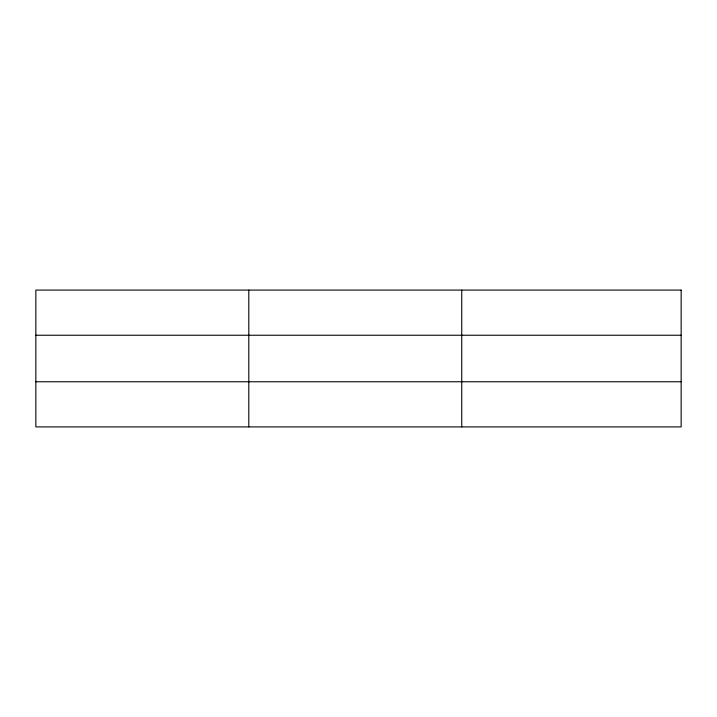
<?xml version="1.0" encoding="UTF-8"?>
<svg xmlns="http://www.w3.org/2000/svg" width="717" height="717" viewBox="0 0 717 717"><rect width="100%" height="100%" fill="white"/><g stroke="black" fill="none" stroke-linecap="round" stroke-linejoin="round"><path stroke-width="1.08" d="M248.799 290.089L248.799 426.911M461.748 290.089L461.748 426.911M35.85 335.242L681.15 335.242M35.85 381.758L681.15 381.758M681.15 290.089L681.15 426.911L35.85 426.911L35.85 290.089L681.15 290.089"/></g></svg>
